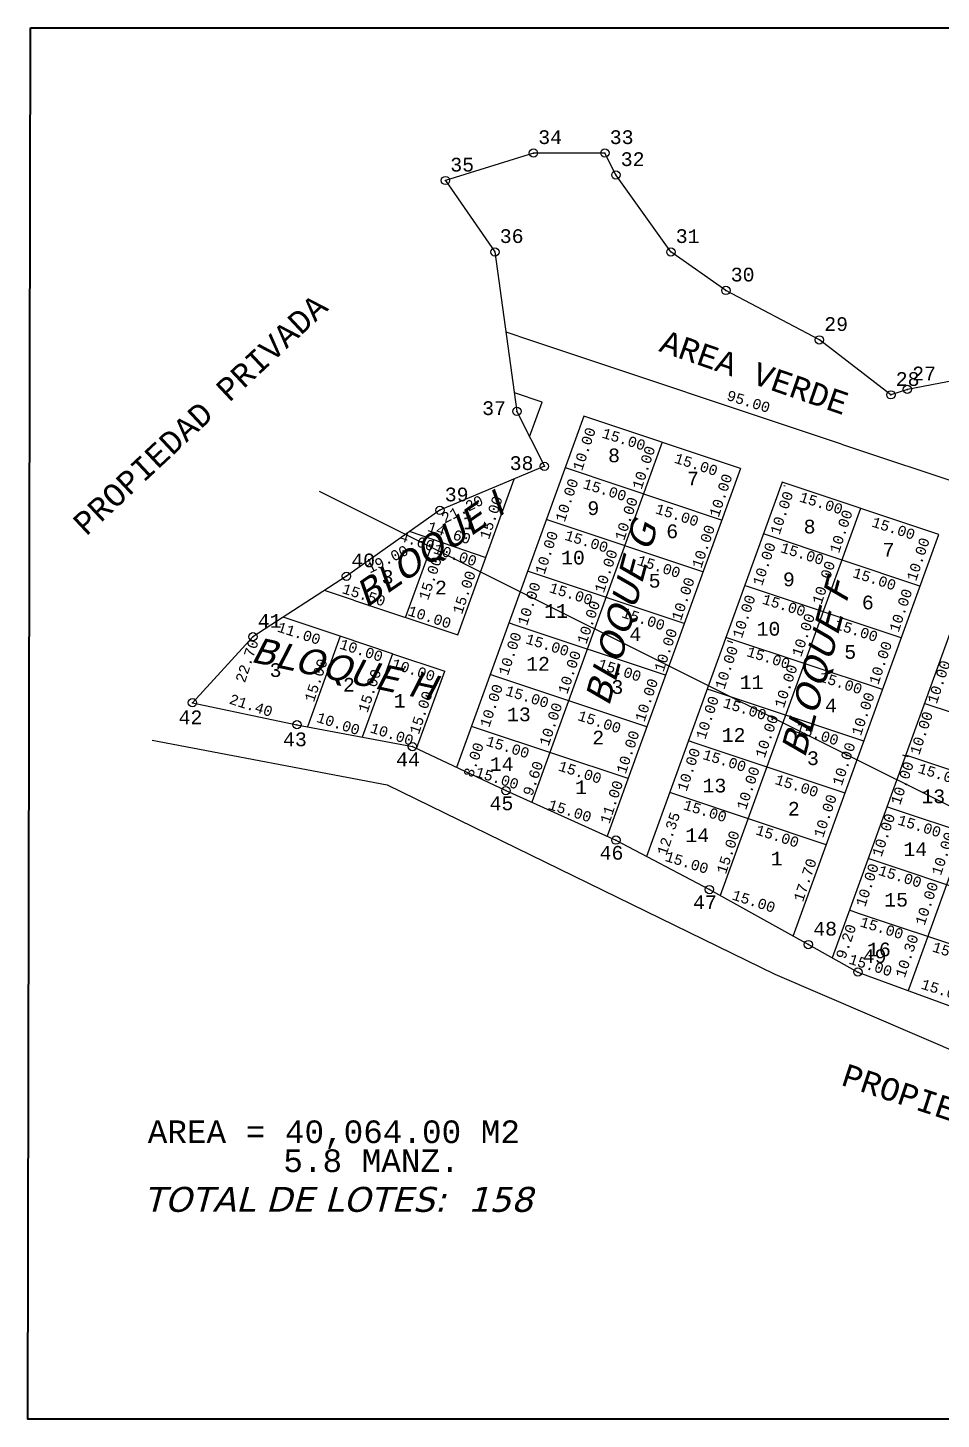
# Model space of a CAD drawing. Header units: millimetres. Extents: x 327740 to 328152, y 1631661 to 1631914.
# Drawn here: x 327740.1 to 327906.1, y 1631660.7 to 1631913.8 of the extents above; entities that cross this region are included whole.
import ezdxf
from ezdxf.enums import TextEntityAlignment as Align

# ---------------------------------------------------------------- set-up
doc = ezdxf.new("R2010")
doc.units = ezdxf.units.MM
doc.header["$PDMODE"] = 32
doc.header["$PDSIZE"] = 1.5
doc.layers.add('CVL_PUNTO', color=2, linetype='Continuous')
doc.layers.add('CVL_PUNTO_NUM', color=2, linetype='Continuous')
doc.layers.add('TEXTO', color=110, linetype='Continuous', lineweight=25)
doc.styles.add('Estilo8', font='verdanai.ttf')
doc.styles.add('MONOTXT4', font='monotxt4.shx')

msp = doc.modelspace()

# ---------------------------------------------------------------- linework, layer by layer
for p, q in [((327832, 1631891), (327816, 1631886)), ((327845, 1631891), (327832, 1631891)), ((327847, 1631887), (327845, 1631891)), ((327857, 1631873), (327847, 1631887)), ((327816, 1631886), (327825, 1631873)), ((327825, 1631873), (327829, 1631844)), ((327867, 1631866), (327857, 1631873)), ((327884, 1631857), (327867, 1631866)), ((327831.7, 1631856.82), (327827.02, 1631858.39)), ((327888.02, 1631838.04), (327831.7, 1631856.82)), ((327831.7, 1631856.82), (327831.7, 1631856.82)), ((327897, 1631847), (327884, 1631857)), ((327921, 1631852), (327900, 1631848)), ((327833.58, 1631845.66), (327828.54, 1631847.34)), ((327900, 1631848), (327897, 1631847)), ((327829, 1631844), (327834, 1631834)), ((327831.31, 1631839.38), (327833.58, 1631845.66)), ((327833.58, 1631845.66), (327833.58, 1631845.66)), ((327833.58, 1631845.66), (327833.58, 1631845.66)), ((327833.58, 1631845.66), (327833.58, 1631845.66)), ((327841.17, 1631843.12), (327818.03, 1631779.22)), ((327869.64, 1631833.63), (327841.17, 1631843.12)), ((327855.41, 1631838.38), (327831.69, 1631772.89)), ((327888.02, 1631838.04), (327944.92, 1631819.06)), ((327834, 1631834), (327815, 1631826)), ((327818.25, 1631803.33), (327828.52, 1631831.69)), ((327838.01, 1631833.64), (327837.77, 1631833.72)), ((327866.23, 1631824.22), (327838.01, 1631833.64)), ((327838.01, 1631833.64), (327838.01, 1631833.64)), ((327869.64, 1631833.63), (327845.41, 1631766.72)), ((327877.23, 1631831.1), (327852.59, 1631763.04)), ((327905.7, 1631821.6), (327877.23, 1631831.1)), ((327877.75, 1631830.37), (327877.51, 1631830.46)), ((327877.75, 1631830.37), (327877.75, 1631830.37)), ((327877.75, 1631830.37), (327877.75, 1631830.37)), ((327877.75, 1631830.37), (327877.75, 1631830.37)), ((327891.46, 1631826.35), (327865.96, 1631755.91)), ((327884.85, 1631828.55), (327884.85, 1631828.55)), ((327815, 1631826), (327798, 1631814)), ((327834.84, 1631824.15), (327834.36, 1631824.31)), ((327862.83, 1631814.82), (327834.84, 1631824.15)), ((327834.84, 1631824.15), (327834.84, 1631824.15)), ((327809.56, 1631822.16), (327823.36, 1631817.43)), ((327902.29, 1631812.19), (327873.82, 1631821.69)), ((327879.24, 1631748.53), (327905.7, 1631821.6)), ((327808.77, 1631806.5), (327813.87, 1631820.6)), ((327813.87, 1631820.6), (327813.87, 1631820.6)), ((327813.87, 1631820.6), (327813.87, 1631820.6)), ((327813.87, 1631820.6), (327813.87, 1631820.6)), ((327813.87, 1631820.6), (327813.87, 1631820.6)), ((327813.87, 1631820.6), (327813.87, 1631820.6)), ((327813.87, 1631820.6), (327813.87, 1631820.6)), ((327813.87, 1631820.6), (327813.87, 1631820.6)), ((327813.87, 1631820.6), (327813.87, 1631820.6)), ((327813.87, 1631820.6), (327813.87, 1631820.6)), ((327813.87, 1631820.6), (327813.87, 1631820.6)), ((327913.29, 1631819.07), (327886.32, 1631744.6)), ((327798, 1631814), (327781, 1631803)), ((327831.68, 1631814.66), (327830.95, 1631814.91)), ((327831.61, 1631814.66), (327831.61, 1631814.66)), ((327859.42, 1631805.41), (327831.68, 1631814.66)), ((327831.68, 1631814.66), (327831.68, 1631814.66)), ((327927.52, 1631814.32), (327900.24, 1631738.97)), ((327799.28, 1631809.67), (327794.02, 1631811.42)), ((327828.89, 1631811.55), (327828.89, 1631811.55)), ((327870.9, 1631812.12), (327870.42, 1631812.28)), ((327898.89, 1631802.79), (327870.9, 1631812.12)), ((327870.9, 1631812.12), (327870.9, 1631812.12)), ((327870.9, 1631812.12), (327870.9, 1631812.12)), ((327870.9, 1631812.12), (327870.9, 1631812.12)), ((327799.28, 1631809.67), (327818.25, 1631803.33)), ((327796.89, 1631803.08), (327786.5, 1631806.56)), ((327819.96, 1631808.03), (327819.96, 1631808.03)), ((327819.96, 1631808.03), (327819.96, 1631808.03)), ((327819.96, 1631808.03), (327819.96, 1631808.03)), ((327828.51, 1631805.18), (327827.55, 1631805.5)), ((327856.01, 1631796.01), (327828.51, 1631805.18)), ((327828.51, 1631805.18), (327828.51, 1631805.18)), ((327781, 1631803), (327770, 1631791)), ((327770, 1631791), (327781, 1631803)), ((327796.89, 1631803.08), (327790.93, 1631786.63)), ((327796.89, 1631803.08), (327791.96, 1631789.45)), ((327806.38, 1631799.91), (327796.89, 1631803.08)), ((327796.89, 1631803.08), (327796.89, 1631803.08)), ((327867.74, 1631802.64), (327867.01, 1631802.88)), ((327868.25, 1631801.91), (327867.29, 1631802.24)), ((327895.48, 1631793.38), (327867.74, 1631802.64)), ((327867.74, 1631802.64), (327867.74, 1631802.64)), ((327868.25, 1631801.91), (327868.25, 1631801.91)), ((327868.25, 1631801.91), (327868.25, 1631801.91)), ((327868.25, 1631801.91), (327868.25, 1631801.91)), ((327868.25, 1631801.91), (327868.25, 1631801.91)), ((327868.25, 1631801.91), (327868.25, 1631801.91)), ((327806.38, 1631799.91), (327800.88, 1631784.74)), ((327806.38, 1631799.91), (327815.87, 1631796.75)), ((327810.76, 1631782.64), (327815.87, 1631796.75)), ((327810.76, 1631782.64), (327815.87, 1631796.75)), ((327825.35, 1631795.69), (327824.14, 1631796.1)), ((327852.61, 1631786.6), (327825.35, 1631795.69)), ((327825.35, 1631795.69), (327825.35, 1631795.69)), ((327825.35, 1631795.69), (327825.35, 1631795.69)), ((327864.57, 1631793.15), (327863.61, 1631793.47)), ((327770, 1631791), (327789, 1631787)), ((327892.07, 1631783.98), (327864.57, 1631793.15)), ((327864.57, 1631793.15), (327864.57, 1631793.15)), ((327903.8, 1631790.61), (327903.07, 1631790.85)), ((327791.96, 1631789.45), (327790.93, 1631786.63)), ((327931.54, 1631781.35), (327903.8, 1631790.61)), ((327903.8, 1631790.61), (327903.8, 1631790.61)), ((327903.8, 1631790.61), (327903.8, 1631790.61)), ((327789, 1631787), (327810, 1631783)), ((327801.36, 1631786.05), (327800.88, 1631784.74)), ((327801.36, 1631786.05), (327801.36, 1631786.05)), ((327822.19, 1631786.21), (327820.74, 1631786.69)), ((327849.2, 1631777.19), (327822.19, 1631786.21)), ((327822.19, 1631786.21), (327822.19, 1631786.21)), ((327822.19, 1631786.21), (327822.19, 1631786.21)), ((327762.66, 1631784.21), (327805.39, 1631776.07)), ((327861.41, 1631783.66), (327860.2, 1631784.07)), ((327888.67, 1631774.57), (327861.41, 1631783.66)), ((327861.41, 1631783.66), (327861.41, 1631783.66)), ((327861.41, 1631783.66), (327861.41, 1631783.66)), ((327861.41, 1631783.66), (327861.41, 1631783.66)), ((327810, 1631783), (327827, 1631775)), ((327900.13, 1631781.15), (327899.17, 1631781.47)), ((327900.63, 1631781.12), (327899.67, 1631781.45)), ((327900.13, 1631781.15), (327900.13, 1631781.15)), ((327900.13, 1631781.15), (327900.13, 1631781.15)), ((327900.13, 1631781.15), (327900.13, 1631781.15)), ((327900.13, 1631781.15), (327900.13, 1631781.15)), ((327900.13, 1631781.15), (327900.13, 1631781.15)), ((327928.13, 1631771.95), (327900.63, 1631781.12)), ((327900.63, 1631781.12), (327900.63, 1631781.12)), ((327805.39, 1631776.07), (327875.87, 1631741.59)), ((327827, 1631775), (327847, 1631766)), ((327858.25, 1631774.18), (327856.79, 1631774.66)), ((327885.26, 1631765.17), (327858.25, 1631774.18)), ((327897.47, 1631771.64), (327896.26, 1631772.04)), ((327924.73, 1631762.54), (327897.47, 1631771.64)), ((327847, 1631766), (327864, 1631757)), ((327894.3, 1631762.15), (327892.85, 1631762.63)), ((327921.32, 1631753.14), (327894.3, 1631762.15)), ((327894.3, 1631762.15), (327894.3, 1631762.15)), ((327894.3, 1631762.15), (327894.3, 1631762.15)), ((327894.3, 1631762.15), (327894.3, 1631762.15)), ((327864, 1631757), (327882, 1631747)), ((327891.14, 1631752.66), (327889.45, 1631753.23)), ((327917.92, 1631743.73), (327891.14, 1631752.66)), ((327891.14, 1631752.66), (327891.14, 1631752.66)), ((327882, 1631747), (327891, 1631742)), ((327875.87, 1631741.59), (327910.77, 1631726.66)), ((327891, 1631742), (327910, 1631735)), ((327900.24, 1631738.97), (327900.12, 1631738.64)), ((327900.24, 1631738.97), (327900.24, 1631738.97))]:
    msp.add_line(p, q)
at = {"color": 1}
for p, q in [((327828.89, 1631811.55), (327793.11, 1631829.44)), ((327918.33, 1631766.83), (327828.89, 1631811.55))]:
    msp.add_line(p, q, dxfattribs=at)
at = {"lineweight": 40}
msp.add_lwpolyline([(327740.56, 1631913.77), (328152.28, 1631913.77), (328151.79, 1631660.66), (327740.07, 1631660.66)], close=True, dxfattribs=at)
at = {"layer": 'CVL_PUNTO', "color": 2}
for p in [(327832, 1631891), (327845, 1631891), (327847, 1631887), (327816, 1631886), (327825, 1631873), (327857, 1631873), (327867, 1631866), (327884, 1631857), (327897, 1631847), (327900, 1631848), (327829, 1631844), (327834, 1631834), (327815, 1631826), (327798, 1631814), (327781, 1631803), (327770, 1631791), (327789, 1631787), (327810, 1631783), (327827, 1631775), (327847, 1631766), (327864, 1631757), (327882, 1631747), (327891, 1631742)]:
    msp.add_point(p, dxfattribs=at)

# ---------------------------------------------------------------- texts
at = {"layer": 'CVL_PUNTO_NUM', "color": 2, "style": 'MONOTXT4'}
for s, p in [('34', (327832.88, 1631891.88)), ('33', (327845.88, 1631891.88)), ('35', (327816.88, 1631886.88)), ('32', (327847.88, 1631887.88)), ('36', (327825.88, 1631873.88)), ('31', (327857.88, 1631873.88)), ('30', (327867.88, 1631866.88)), ('29', (327884.88, 1631857.88)), ('27', (327900.88, 1631848.88)), ('28', (327897.88, 1631847.88)), ('37', (327822.68, 1631842.58)), ('38', (327827.68, 1631832.58)), ('39', (327815.88, 1631826.88)), ('40', (327798.88, 1631814.88)), ('41', (327781.88, 1631803.88)), ('42', (327767.47, 1631786.33)), ('43', (327786.47, 1631782.33)), ('44', (327807.03, 1631778.69)), ('45', (327824.03, 1631770.69)), ('46', (327844.03, 1631761.69)), ('47', (327861.03, 1631752.69)), ('48', (327882.88, 1631747.88)), ('49', (327891.88, 1631742.88))]:
    msp.add_text(s, height=2.5, dxfattribs=at).set_placement(p, align=Align.BOTTOM_LEFT)
at = {"layer": 'CVL_PUNTO_NUM', "color": 7, "style": 'MONOTXT4'}
for s, height, rotation, p in [('PROPIEDAD PRIVADA', 4.1159, 43.1275, (327751.55, 1631820.29)), ('95.00', 1.863, 342.5674, (327866.82, 1631845.58)), ('10.00', 1.863, 71.5535, (327841.37, 1631832.87)), ('15.00', 1.863, 342.5674, (327844.16, 1631838.72)), ('10.00', 1.863, 71.5535, (327852.18, 1631829.49)), ('15.00', 1.863, 342.0224, (327857.3, 1631834.17)), ('10.00', 1.863, 71.5535, (327838.2, 1631823.56)), ('15.00', 1.863, 342.5674, (327840.7, 1631829.51)), ('10.00', 1.863, 71.5535, (327866.2, 1631824.43)), ('10.00', 1.863, 71.5535, (327877.27, 1631821.25)), ('15.00', 1.863, 342.5674, (327880.05, 1631827.1)), ('21.20', 1.863, 26.4184, (327816.11, 1631823.08)), ('15.00', 1.863, 71.5535, (327824.43, 1631820.39)), ('10.00', 1.863, 71.5535, (327849.01, 1631820.19)), ('15.00', 1.863, 342.0224, (327853.84, 1631824.97)), ('14.60', 1.863, 342.0224, (327812.4, 1631821.75)), ('10.00', 1.863, 71.5535, (327888.07, 1631817.87)), ('15.00', 1.863, 342.0224, (327893.19, 1631822.56)), ('4.60', 1.863, 342.0224, (327807.33, 1631819.98)), ('10.00', 1.863, 71.5535, (327834.51, 1631814.02)), ('15.00', 1.863, 342.5674, (327837.38, 1631820.14)), ('10.00', 1.863, 71.5535, (327863.03, 1631815.13)), ('19.00', 1.863, 26.4184, (327802.5, 1631813.99)), ('10.00', 1.863, 342.0224, (327813.49, 1631817.72)), ('10.00', 1.863, 71.5535, (327845.32, 1631810.65)), ('10.00', 1.863, 71.5535, (327874.09, 1631811.94)), ('15.00', 1.863, 342.5674, (327876.59, 1631817.89)), ('10.00', 1.863, 71.5535, (327902.09, 1631812.81)), ('15.00', 1.863, 71.5535, (327813.36, 1631809.33)), ('15.00', 1.863, 342.0224, (327850.53, 1631815.6)), ('10.00', 1.863, 71.5535, (327884.9, 1631808.57)), ('15.00', 1.863, 71.5535, (327819.53, 1631806.78)), ('10.00', 1.863, 71.5535, (327859.34, 1631805.59)), ('15.00', 1.863, 342.0224, (327889.73, 1631813.35)), ('15.50', 1.863, 342.0224, (327796.89, 1631810.44)), ('10.00', 1.863, 71.5535, (327831.34, 1631804.72)), ('15.00', 1.863, 342.5674, (327834.56, 1631810.6)), ('10.00', 1.863, 71.5535, (327898.92, 1631803.51)), ('10.00', 1.863, 342.0224, (327808.84, 1631806.41)), ('10.00', 1.863, 71.5535, (327842.15, 1631801.35)), ('10.00', 1.863, 71.5535, (327870.41, 1631802.4)), ('15.00', 1.863, 342.5674, (327873.28, 1631808.52)), ('15.00', 1.863, 342.0224, (327847.7, 1631806.06)), ('10.00', 1.863, 71.5535, (327881.21, 1631799.03)), ('15.00', 1.863, 342.0224, (327886.42, 1631803.98)), ('11.00', 1.863, 342.0224, (327785.09, 1631803.46)), ('10.00', 1.863, 71.5535, (327827.86, 1631795.62)), ('10.00', 1.863, 71.5535, (327856.17, 1631796.29)), ('22.70', 1.863, 71.5535, (327780.05, 1631794.31)), ('10.00', 1.863, 342.0224, (327796.42, 1631800.36)), ('15.00', 1.863, 342.5674, (327830.25, 1631801.3)), ('10.00', 1.863, 71.5535, (327867.23, 1631793.1)), ('15.00', 1.863, 342.5674, (327870.45, 1631798.98)), ('10.00', 1.863, 71.5535, (327895.23, 1631793.97)), ('15.00', 1.863, 71.5535, (327792.59, 1631790.79)), ('10.00', 1.863, 342.0224, (327805.89, 1631796.8)), ('10.00', 1.863, 71.5535, (327838.67, 1631792.25)), ('15.00', 1.863, 342.0224, (327843.4, 1631796.76)), ('10.00', 1.863, 71.5535, (327905.85, 1631790.49)), ('15.00', 1.863, 71.5535, (327802.35, 1631788.88)), ('10.00', 1.863, 71.5535, (327878.04, 1631789.73)), ('15.00', 1.863, 342.0224, (327883.59, 1631794.44)), ('10.00', 1.863, 71.5535, (327824.47, 1631786.17)), ('15.00', 1.863, 342.5674, (327826.58, 1631791.88)), ('10.00', 1.863, 71.5535, (327852.69, 1631787.19)), ('21.40', 1.863, 342.0224, (327776.37, 1631790.34)), ('15.00', 1.863, 71.5535, (327811.68, 1631784.91)), ('10.00', 1.863, 71.5535, (327835.28, 1631782.79)), ('10.00', 1.863, 71.5535, (327863.75, 1631784)), ('15.00', 1.863, 342.5674, (327866.15, 1631789.68)), ('10.00', 1.863, 71.5535, (327892.06, 1631784.67)), ('10.00', 1.863, 342.0224, (327792.23, 1631787.02)), ('15.00', 1.863, 342.0224, (327839.72, 1631787.34)), ('10.00', 1.863, 71.5535, (327874.56, 1631780.63)), ('10.00', 1.863, 71.5535, (327902.67, 1631781.19)), ('10.00', 1.863, 342.0224, (327801.99, 1631785.11)), ('10.00', 1.863, 71.5535, (327849.3, 1631777.73)), ('15.00', 1.863, 342.0224, (327879.29, 1631785.14)), ('8.00', 1.863, 71.5535, (327821.5, 1631777.07)), ('15.00', 1.863, 342.5674, (327823.05, 1631782.72)), ('10.00', 1.863, 71.5535, (327888.58, 1631775.57)), ('10.00', 1.863, 71.5535, (327860.36, 1631774.55)), ('15.00', 1.863, 342.5674, (327862.47, 1631780.26)), ('15.00', 1.863, 342.5674, (327821.11, 1631777.08)), ('9.60', 1.863, 71.5535, (327832.31, 1631773.7)), ('15.00', 1.863, 342.0224, (327836.19, 1631778.18)), ('10.00', 1.863, 71.5535, (327871.17, 1631771.17)), ('10.00', 1.863, 71.5535, (327899.19, 1631772.09)), ('15.00', 1.863, 342.5674, (327901.59, 1631777.77)), ('11.00', 1.863, 71.5535, (327846.33, 1631768.64)), ('15.00', 1.863, 342.0224, (327875.61, 1631775.72)), ('15.00', 1.863, 342.0224, (327834.35, 1631771.16)), ('15.00', 1.863, 342.5674, (327858.94, 1631771.1)), ('10.00', 1.863, 71.5535, (327885.19, 1631766.11)), ('12.35', 1.863, 71.5535, (327856.7, 1631762.89)), ('10.00', 1.863, 71.5535, (327895.8, 1631762.64)), ('15.00', 1.863, 342.0224, (327872.08, 1631766.56)), ('15.00', 1.863, 342.5674, (327897.91, 1631768.35)), ('15.00', 1.863, 71.5535, (327867.51, 1631759.51)), ('10.00', 1.863, 71.5535, (327906.61, 1631759.26)), ('15.00', 1.863, 342.5674, (327855.62, 1631761.72)), ('17.70', 1.863, 71.5535, (327881.53, 1631754.45)), ('10.00', 1.863, 71.5535, (327892.83, 1631753.54)), ('15.00', 1.863, 342.5674, (327894.38, 1631759.19)), ('10.00', 1.863, 71.5535, (327903.64, 1631750.17)), ('15.00', 1.863, 342.0224, (327867.78, 1631754.71)), ('9.20', 1.863, 71.5535, (327889.23, 1631744.02)), ('15.00', 1.863, 342.5674, (327891.06, 1631749.81)), ('10.30', 1.863, 71.5535, (327900.04, 1631740.64)), ('15.00', 1.863, 342.0224, (327904.2, 1631745.26)), ('15.00', 1.863, 342.5674, (327889.02, 1631743.04)), ('15.00', 1.863, 342.0224, (327902.16, 1631738.49)), ('PROPIEDAD PRIVADA', 4.1159, 341.7357, (327887.37, 1631720.32))]:
    msp.add_text(s, height=height, rotation=rotation, dxfattribs=at).set_placement(p, align=Align.BOTTOM_LEFT)
at = {"layer": 'CVL_PUNTO_NUM', "color": 3, "style": 'MONOTXT4'}
msp.add_text('AREA VERDE', height=4.116, rotation=340.8429, dxfattribs=at).set_placement((327854.27, 1631853.82), align=Align.BOTTOM_LEFT)
at = {"layer": 'CVL_PUNTO_NUM', "color": 5, "style": 'MONOTXT4'}
for s, p in [('8', (327845.58, 1631833.99)), ('7', (327859.93, 1631829.77)), ('9', (327841.81, 1631824.39)), ('1', (327819.2, 1631821.81)), ('8', (327881.14, 1631821.04)), ('6', (327856.16, 1631820.18)), ('10', (327837.02, 1631815.39)), ('7', (327895.5, 1631816.82)), ('3', (327804.4, 1631811.88)), ('5', (327852.96, 1631811.18)), ('9', (327877.37, 1631811.44)), ('2', (327814.1, 1631809.94)), ('11', (327833.94, 1631805.68)), ('6', (327891.73, 1631807.23)), ('4', (327849.45, 1631801.46)), ('10', (327872.58, 1631802.44)), ('5', (327888.53, 1631798.23)), ('12', (327830.67, 1631796.07)), ('3', (327784.03, 1631794.93)), ('11', (327869.51, 1631792.72)), ('2', (327797.37, 1631792.26)), ('3', (327846.18, 1631791.85)), ('1', (327806.59, 1631789.35)), ('4', (327885.02, 1631788.51)), ('13', (327827.19, 1631786.87)), ('2', (327842.7, 1631782.65)), ('12', (327866.23, 1631783.12)), ('14', (327824.06, 1631777.83)), ('3', (327881.74, 1631778.9)), ('1', (327839.57, 1631773.61)), ('13', (327862.75, 1631773.92)), ('13', (327902.54, 1631771.96)), ('2', (327878.26, 1631769.7)), ('14', (327859.62, 1631764.88)), ('14', (327899.27, 1631762.35)), ('1', (327875.14, 1631760.66)), ('15', (327895.79, 1631753.15)), ('16', (327892.66, 1631744.11))]:
    msp.add_text(s, height=2.5, dxfattribs=at).set_placement(p, align=Align.BOTTOM_LEFT)
at = {"layer": 'CVL_PUNTO_NUM', "color": 7, "style": 'MONOTXT4'}
for s, p in [('AREA = 40,064.00 M2', (327761.87, 1631709.65)), ('       5.8 MANZ.', (327761.59, 1631704.38))]:
    msp.add_text(s, height=4.1159, dxfattribs=at).set_placement(p, align=Align.BOTTOM_LEFT)
at = {"layer": 'TEXTO', "color": 1, "style": 'Estilo8'}
for s, rotation, p in [('BLOQUE I', 34.4958, (327801.56, 1631808.12, 1667.22)), ('BLOQUE G', 74.9944, (327845.76, 1631790.17, 1667.22)), ('BLOQUE F', 74.9944, (327881.37, 1631780.76, 1667.22)), ('BLOQUE H', 347.8604, (327780.41, 1631798.46, 1667.22))]:
    msp.add_text(s, height=4.722, rotation=rotation, dxfattribs=at).set_placement(p)
at = {"layer": 'TEXTO', "color": 7, "style": 'Estilo8'}
msp.add_text('TOTAL DE LOTES:  158', height=4.5269, dxfattribs=at).set_placement((327761.15, 1631698.38))

doc.saveas('drawing.dxf')
